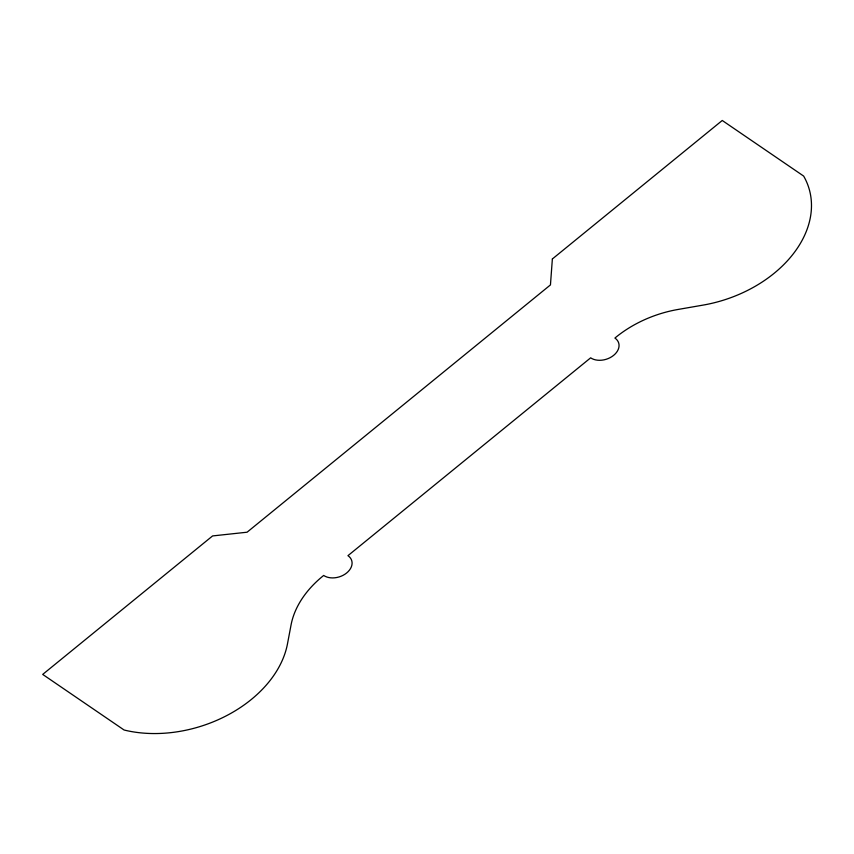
<?xml version="1.0" encoding="UTF-8"?>
<svg xmlns="http://www.w3.org/2000/svg" width="854" height="854" viewBox="0 0 854 854"><rect width="100%" height="100%" fill="white"/><g stroke="black" fill="none" stroke-linecap="round" stroke-linejoin="round"><path stroke-width="1.28" d="M552.367 258.965L550.446 284.916L247.073 532.213L212.593 535.928L42.7 674.414L124.097 730.01A114.66 81.504 -17.6 0 0 287.467 643.916L291.075 624.861A100.388 71.352 -17.6 0 1 323.677 575.457A16.664 11.839 -17.6 0 0 346.66 572.97A16.664 11.839 -17.6 0 0 347.952 555.666L590.648 357.837A16.664 11.839 -17.6 0 0 613.631 355.36A16.664 11.839 -17.6 0 0 614.912 338.056A100.388 71.352 -17.6 0 1 678.001 309.468L703.109 305.102A114.66 81.504 -17.6 0 0 803.646 176.073L722.249 120.478L552.367 258.965"/></g></svg>
